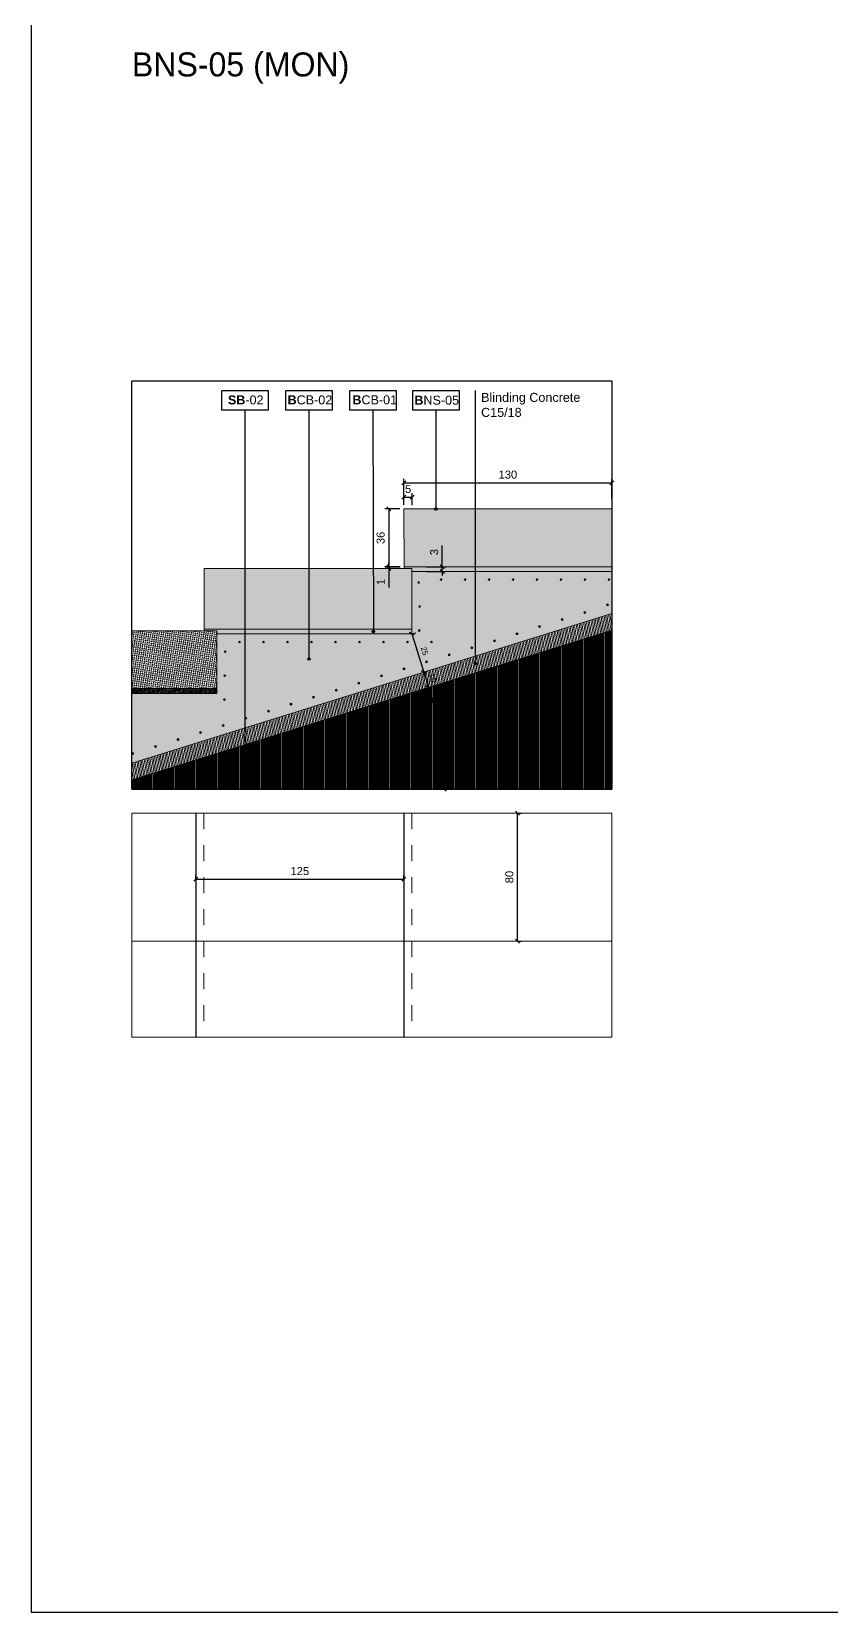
# Model space of a CAD drawing. Header units: metres. Extents: x -325 to 301, y -147 to 149.
# Drawn here: x 240.92 to 245.92, y 103.46 to 113.33 of the extents above; entities that cross this region are included whole.
import ezdxf

# ---------------------------------------------------------------- set-up
doc = ezdxf.new("R2010")
doc.units = ezdxf.units.M
doc.linetypes.add('HIDDEN', pattern=[0.375, 0.25, -0.125])
doc.layers.get('Defpoints').update_dxf_attribs({"lineweight": 13})
doc.layers.add('-aux', color=50, linetype='Continuous', plot=False)
doc.layers.add('02-L-AUX', color=2, linetype='Continuous', plot=False)
doc.layers.add('0-TX-1_25', color=7, linetype='Continuous', true_color=0x3f4f7f)
doc.layers.add('EIT_3 TR sorra', color=7, linetype='Continuous', true_color=0xd8ceb0)
for name, color, linetype, lineweight, true_color in [('02-L-Joints-Paviment_07_Natural Stone', 7, 'Continuous', 5, 0x998833), ('03-TR-Paviment_08_Natural Stone Bleachers', 7, 'Continuous', 5, 0xafad9d), ('3-TR tot_u', 7, 'Continuous', 5, 0x787878)]:
    doc.layers.add(name, color=color, linetype=linetype, lineweight=lineweight, true_color=true_color)
for name, color, linetype in [('02-L-Stair-Terraces', 6, 'Continuous'), ('A-KEYPLAN_HATCH', 7, 'Continuous'), ('A_TEXT_2', 7, 'Continuous'), ('EIT_0 Llegenda', 7, 'Continuous')]:
    doc.layers.add(name, color=color, linetype=linetype)
for name, color, linetype, lineweight in [('1-CM', 7, 'Continuous', 0), ('2-L-Projecció', 252, 'Continuous', 0), ('2-L-secció', 1, 'Continuous', 0), ('2-metall', 5, 'Continuous', 0), ('3-TR Formigó', 252, 'Continuous', 0), ('3-TR Seleccionat', 44, 'Continuous', 0)]:
    doc.layers.add(name, color=color, linetype=linetype, lineweight=lineweight)
doc.styles.get("Standard").update_dxf_attribs({"font": 'arial.ttf'})
doc.styles.add('x-llegenda materials$0$ENGRAVERS', font='TT0586M.TTF')
doc.dimstyles.new('ISO-25', dxfattribs={"dimtxt": 0.1, "dimasz": 0.1, "dimexe": 0.1, "dimexo": 0.1, "dimgap": 0.1, "dimtad": 1, "dimdec": 0, "dimlfac": 100, "dimzin": 9, "dimtxsty": 'Standard', "dimblk": 'OBLIQUE', "dimcen": 0.1, "dimadec": 0, "dimazin": 0, "dimtfac": 1, "dimtdec": 0, "dimtmove": 0, "dimatfit": 3, "dimldrblk": 'OBLIQUE', "dimfxl": 1, "dimarcsym": 0})

# ---------------------------------------------------------------- blocks, each defined once
blk = doc.blocks.new('_Oblique')
at = {"color": 0, "lineweight": -2}
blk.add_line((-0.5, -0.5), (0.5, 0.5), dxfattribs=at)
blk = doc.blocks.new('*D850')
at = {"layer": '0-TX-1_25', "color": 0, "lineweight": -2, "transparency": 16777216}
for p, q in [((243.2503, 110.3766), (243.2503, 110.4511)), ((243.3016, 110.3761), (243.3016, 110.4511)), ((243.2503, 110.4261), (243.3016, 110.4261))]:
    blk.add_line(p, q, dxfattribs=at)
at = {"layer": 'Defpoints', "color": 0, "transparency": 16777216}
for p in [(243.2503, 110.3516), (243.3016, 110.4261), (243.3016, 110.3511)]:
    blk.add_point(p, dxfattribs=at)
at = {"layer": '0-TX-1_25', "color": 0, "lineweight": -2, "transparency": 16777216, "xscale": 0.025, "yscale": 0.025, "zscale": 0.025, "rotation": 180}
blk.add_blockref('_Oblique', (243.2503, 110.4261), dxfattribs=at)
at = {"layer": '0-TX-1_25', "color": 0, "lineweight": -2, "transparency": 16777216, "xscale": 0.025, "yscale": 0.025, "zscale": 0.025}
blk.add_blockref('_Oblique', (243.3016, 110.4261), dxfattribs=at)
at = {"layer": '0-TX-1_25', "color": 0, "transparency": 16777216, "insert": (243.2759, 110.4765), "char_height": 0.05, "attachment_point": 5}
blk.add_mtext('5', dxfattribs=at)
blk = doc.blocks.new('*D851')
at = {"layer": '0-TX-1_25', "color": 0, "lineweight": -2, "transparency": 16777216}
for p, q in [((243.2253, 110.3516), (243.13, 110.3516)), ((243.155, 110.3516), (243.155, 109.9903)), ((243.2253, 109.9903), (243.13, 109.9903))]:
    blk.add_line(p, q, dxfattribs=at)
at = {"layer": 'Defpoints', "color": 0, "transparency": 16777216}
for p in [(243.2503, 110.3516), (243.155, 109.9903), (243.2503, 109.9903)]:
    blk.add_point(p, dxfattribs=at)
at = {"layer": '0-TX-1_25', "color": 0, "lineweight": -2, "transparency": 16777216, "xscale": 0.025, "yscale": 0.025, "zscale": 0.025}
for p, rotation in [((243.155, 110.3516), 90), ((243.155, 109.9903), 270)]:
    blk.add_blockref('_Oblique', p, dxfattribs=dict(at, rotation=rotation))
at = {"layer": '0-TX-1_25', "color": 0, "transparency": 16777216, "insert": (243.1044, 110.171), "char_height": 0.05, "attachment_point": 5, "rotation": 90}
blk.add_mtext('36', dxfattribs=at)
blk = doc.blocks.new('*D852')
at = {"layer": '0-TX-1_25', "color": 0, "lineweight": -2, "transparency": 16777216}
for p, q in [((243.2254, 109.9903), (243.13, 109.9903)), ((243.2254, 109.9803), (243.13, 109.9803)), ((243.155, 109.9903), (243.155, 110.0153)), ((243.155, 109.9903), (243.155, 109.9803)), ((243.155, 109.9803), (243.155, 109.8619))]:
    blk.add_line(p, q, dxfattribs=at)
at = {"layer": 'Defpoints', "color": 0, "transparency": 16777216}
for p in [(243.155, 109.9803), (243.2504, 109.9903), (243.2504, 109.9803)]:
    blk.add_point(p, dxfattribs=at)
at = {"layer": '0-TX-1_25', "color": 0, "lineweight": -2, "transparency": 16777216, "xscale": 0.025, "yscale": 0.025, "zscale": 0.025}
for p, rotation in [((243.155, 109.9903), 270), ((243.155, 109.9803), 90)]:
    blk.add_blockref('_Oblique', p, dxfattribs=dict(at, rotation=rotation))
at = {"layer": '0-TX-1_25', "color": 0, "transparency": 16777216, "insert": (243.1049, 109.8961), "char_height": 0.05, "attachment_point": 5, "rotation": 90}
blk.add_mtext('1', dxfattribs=at)
blk = doc.blocks.new('*D853')
at = {"layer": '0-TX-1_25', "color": 0, "lineweight": -2, "transparency": 16777216}
for p, q in [((243.3003, 109.5709), (243.3241, 109.5783)), ((243.3003, 109.5709), (243.3747, 109.3322)), ((243.3747, 109.3322), (243.3986, 109.3396))]:
    blk.add_line(p, q, dxfattribs=at)
at = {"layer": 'Defpoints', "color": 0, "transparency": 16777216}
for p in [(243.3003, 109.5709), (243.3747, 109.3322), (243.3747, 109.3322)]:
    blk.add_point(p, dxfattribs=at)
at = {"layer": '0-TX-1_25', "color": 0, "lineweight": -2, "transparency": 16777216, "xscale": 0.025, "yscale": 0.025, "zscale": 0.025}
for p, rotation in [((243.3003, 109.5709), 107.3207628061981), ((243.3747, 109.3322), 287.3207628061982)]:
    blk.add_blockref('_Oblique', p, dxfattribs=dict(at, rotation=rotation))
at = {"layer": '0-TX-1_25', "color": 0, "transparency": 16777216, "insert": (243.3784, 109.4643), "char_height": 0.035, "attachment_point": 5, "rotation": 287.32076}
blk.add_mtext('25', dxfattribs=at)
blk = doc.blocks.new('Rodó Metàlic 12 mm')
at = {"layer": '2-metall'}
h = blk.add_hatch(color=256, dxfattribs=at)
h.dxf.hatch_style = 1
edge = h.paths.add_edge_path()
edge.add_arc((0, 0), 0.006, 0, 360)
blk.add_circle((0, 0), 0.006, dxfattribs=at)
blk = doc.blocks.new('*U845')
at = {"layer": '2-metall'}
blk.add_blockref('Rodó Metàlic 12 mm', (0.0258, 0.006), dxfattribs=at)
blk = doc.blocks.new('*U846')
at = {"layer": '2-metall', "color": 0, "linetype": 'ByBlock', "lineweight": -2, "transparency": 16777216}
blk.add_blockref('*U845', (254.463, 148.0938), dxfattribs=at)
for p, rotation in [((254.605, 148.0541), 342.6792371938009), ((254.7463, 148.0101), 342.6792371938009), ((254.8876, 147.966), 342.6792371938009), ((255.0289, 147.9219), 342.6792371938009), ((255.1702, 147.8779), 342.6792371938009), ((255.3115, 147.8338), 342.6792371938009), ((255.4528, 147.7897), 342.6792371938009), ((255.5941, 147.7457), 342.6792371938009), ((255.7353, 147.7016), 342.6792371938009), ((255.8766, 147.6576), 342.6792371938009), ((256.0179, 147.6135), 342.6792371938009), ((256.1592, 147.5694), 342.6792371938009), ((256.3005, 147.5254), 342.6792371938009), ((256.4418, 147.4813), 342.6792371938009), ((256.5831, 147.4372), 342.6792371938009), ((256.7244, 147.3932), 342.6792371938009), ((256.8657, 147.3491), 342.6792371938009), ((257.0069, 147.3051), 342.6792371938009), ((257.1482, 147.261), 342.6792371938008), ((257.2895, 147.2169), 342.6792371938008), ((257.4308, 147.1729), 342.6792371938008)]:
    blk.add_blockref('*U845', p, dxfattribs=dict(at, rotation=rotation))
blk = doc.blocks.new('Rodó Metàlic 5mm')
at = {"layer": '2-metall'}
h = blk.add_hatch(color=256, dxfattribs=at)
h.dxf.hatch_style = 1
edge = h.paths.add_edge_path()
edge.add_arc((0, 0), 0.005, 0, 360)
blk.add_circle((0, 0), 0.005, dxfattribs=at)
blk = doc.blocks.new('*U847')
at = {"layer": '2-metall', "rotation": 0.3456669033697483}
blk.add_blockref('Rodó Metàlic 5mm', (0.0174, -0.0046), dxfattribs=at)
blk = doc.blocks.new('*U848')
at = {"layer": '2-metall', "color": 0, "linetype": 'ByBlock', "lineweight": -2, "transparency": 16777216}
for p, rotation in [((56.6714, 51.8879), 359.6543330966298), ((56.8214, 51.887), 359.6543330966298), ((56.9714, 51.8861), 359.6543330966298), ((57.1214, 51.8852), 359.6543330966298), ((57.2714, 51.8843), 359.6543330966298), ((57.4214, 51.8834), 359.6543330966298), ((57.5714, 51.8825), 359.6543330966298), ((57.7214, 51.8816), 359.6543330966298), ((57.8696, 51.8743), 312.329255544716), ((57.8761, 51.7256), 270.5427349470208), ((57.8775, 51.5756), 270.5427349470208)]:
    blk.add_blockref('*U847', p, dxfattribs=dict(at, rotation=rotation))
blk = doc.blocks.new('*U849')
at = {"layer": '2-metall', "rotation": 0.3456669033697483}
blk.add_blockref('Rodó Metàlic 5mm', (0.0174, -0.0046), dxfattribs=at)
blk = doc.blocks.new('*U844')
at = {"layer": '2-metall', "color": 0, "linetype": 'ByBlock', "lineweight": -2, "transparency": 16777216}
for p, rotation in [((56.5637, 51.8886), 359.654333090681), ((56.7137, 51.8877), 359.654333090681), ((56.8637, 51.8868), 359.654333090681), ((57.0137, 51.8859), 359.654333090681), ((57.1637, 51.885), 359.654333090681), ((57.3137, 51.8841), 359.654333090681), ((57.4637, 51.8832), 359.654333090681), ((57.6137, 51.8823), 359.654333090681), ((57.7637, 51.8814), 359.654333090681), ((57.875, 51.8333), 270.5427349470188), ((57.8765, 51.6834), 270.5427349470188), ((57.8779, 51.5334), 270.5427349470188)]:
    blk.add_blockref('*U849', p, dxfattribs=dict(at, rotation=rotation))
blk = doc.blocks.new('hatch keyplan 2')
at = {"layer": 'A-KEYPLAN_HATCH'}
blk.add_lwpolyline([(0, 0.00548), (0.01287, 0.00548), (0.01287, 0), (0, 0)], close=True, dxfattribs=at)
blk = doc.blocks.new('hatch keyplan')
at = {"layer": 'A-KEYPLAN_HATCH'}
blk.add_blockref('hatch keyplan 2', (1.43058, 0.85215), dxfattribs=at)
blk = doc.blocks.new('SB-02')
at = {"layer": 'A-KEYPLAN_HATCH'}
blk.add_blockref('hatch keyplan', (-1.43058, -0.85215), dxfattribs=at)
at = {"layer": 'A_TEXT_2', "insert": (-0.0008, 0.00408), "char_height": 0.0025, "attachment_point": 1}
blk.add_mtext_dynamic_manual_height_columns('\\pi0.00249;{\\fArial|b1|i0|c0|p34;SB}-02', width=0.0145619, gutter_width=0.015, heights=[0], dxfattribs=at)
blk = doc.blocks.new('B-CB01')
at = {"layer": 'A-KEYPLAN_HATCH'}
blk.add_blockref('hatch keyplan', (-1.43058, -0.85215), dxfattribs=at)
at = {"layer": 'A_TEXT_2', "insert": (-0.0008, 0.00411), "char_height": 0.0025, "attachment_point": 1}
blk.add_mtext_dynamic_manual_height_columns('\\pi0.00152;{\\fArial|b1|i0|c0|p34;B}CB-01', width=0.0145619, gutter_width=0.015, heights=[0], dxfattribs=at)
blk = doc.blocks.new('B-CB02')
at = {"layer": 'A-KEYPLAN_HATCH'}
blk.add_blockref('hatch keyplan', (-1.43058, -0.85215), dxfattribs=at)
at = {"layer": 'A_TEXT_2', "insert": (-0.0008, 0.00409), "char_height": 0.0025, "attachment_point": 1}
blk.add_mtext_dynamic_manual_height_columns('\\pi0.00129;{\\fArial|b1|i0|c0|p34;B}CB-02', width=0.0145619, gutter_width=0.015, heights=[0], dxfattribs=at)
blk = doc.blocks.new('*D854')
at = {"layer": '0-TX-1_25', "color": 0, "lineweight": -2, "transparency": 16777216}
for p, q in [((243.2503, 110.4156), (243.2503, 110.5406)), ((244.5491, 110.4156), (244.5491, 110.5406)), ((243.2503, 110.5156), (244.5491, 110.5156))]:
    blk.add_line(p, q, dxfattribs=at)
at = {"layer": 'Defpoints', "color": 0, "transparency": 16777216}
for p in [(244.5491, 110.5156), (243.2503, 110.3516), (244.5491, 110.3516)]:
    blk.add_point(p, dxfattribs=at)
at = {"layer": '0-TX-1_25', "color": 0, "lineweight": -2, "transparency": 16777216, "xscale": 0.025, "yscale": 0.025, "zscale": 0.025, "rotation": 180}
blk.add_blockref('_Oblique', (243.2503, 110.5156), dxfattribs=at)
at = {"layer": '0-TX-1_25', "color": 0, "lineweight": -2, "transparency": 16777216, "xscale": 0.025, "yscale": 0.025, "zscale": 0.025}
blk.add_blockref('_Oblique', (244.5491, 110.5156), dxfattribs=at)
at = {"layer": '0-TX-1_25', "color": 0, "transparency": 16777216, "insert": (243.8997, 110.5661), "char_height": 0.05, "attachment_point": 5}
blk.add_mtext('130', dxfattribs=at)
blk = doc.blocks.new('POINT')
at = {"layer": '0-TX-1_25'}
h = blk.add_hatch(dxfattribs=at)
h.set_pattern_fill('ANGLE', color=256)
h.set_pattern_definition([(0, (-83.747, -12.726), (0, 6.985), [5.08, -1.905]), (90, (-83.747, -12.726), (-6.985, 4e-16), [5.08, -1.905])])
edge = h.paths.add_edge_path()
edge.add_arc((0, 0), 0.0075, 0, 360)
h = blk.add_hatch(color=256, dxfattribs=at)
h.dxf.hatch_style = 1
edge = h.paths.add_edge_path()
edge.add_arc((0, 0), 0.0075, 0, 360)
blk.add_circle((0, 0), 0.0075, dxfattribs=at)
blk = doc.blocks.new('*D855')
at = {"layer": '0-TX-1_25', "color": 0, "lineweight": -2, "transparency": 16777216}
for p, q in [((243.4897, 109.9903), (243.4897, 110.1231)), ((243.3897, 109.9903), (243.5147, 109.9903)), ((243.3897, 109.9603), (243.5147, 109.9603)), ((243.4897, 109.9603), (243.4897, 109.9903)), ((243.4897, 109.9603), (243.4897, 109.9353))]:
    blk.add_line(p, q, dxfattribs=at)
at = {"layer": 'Defpoints', "color": 0, "transparency": 16777216}
for p in [(243.3003, 109.9903), (243.3003, 109.9603), (243.4897, 109.9903)]:
    blk.add_point(p, dxfattribs=at)
at = {"layer": '0-TX-1_25', "color": 0, "lineweight": -2, "transparency": 16777216, "xscale": 0.025, "yscale": 0.025, "zscale": 0.025}
for p, rotation in [((243.4897, 109.9903), 270), ((243.4897, 109.9603), 90)]:
    blk.add_blockref('_Oblique', p, dxfattribs=dict(at, rotation=rotation))
at = {"layer": '0-TX-1_25', "color": 0, "transparency": 16777216, "insert": (243.4391, 110.0817), "char_height": 0.05, "attachment_point": 5, "rotation": 90}
blk.add_mtext('3', dxfattribs=at)
blk = doc.blocks.new('*D857')
at = {"layer": '0-TX-1_25', "color": 0, "lineweight": -2, "transparency": 16777216}
for p, q in [((241.9491, 108.0383), (241.9491, 108.0633)), ((241.9491, 108.0383), (243.2491, 108.0383)), ((243.2491, 108.0383), (243.2491, 108.0633))]:
    blk.add_line(p, q, dxfattribs=at)
at = {"layer": 'Defpoints', "color": 0, "transparency": 16777216}
for p in [(241.9491, 108.0383), (243.2491, 108.0383), (243.2491, 108.0383)]:
    blk.add_point(p, dxfattribs=at)
at = {"layer": '0-TX-1_25', "color": 0, "lineweight": -2, "transparency": 16777216, "xscale": 0.025, "yscale": 0.025, "zscale": 0.025, "rotation": 180}
blk.add_blockref('_Oblique', (241.9491, 108.0383), dxfattribs=at)
at = {"layer": '0-TX-1_25', "color": 0, "lineweight": -2, "transparency": 16777216, "xscale": 0.025, "yscale": 0.025, "zscale": 0.025}
blk.add_blockref('_Oblique', (243.2491, 108.0383), dxfattribs=at)
at = {"layer": '0-TX-1_25', "color": 0, "transparency": 16777216, "insert": (242.5991, 108.0888), "char_height": 0.05, "attachment_point": 5}
blk.add_mtext('125', dxfattribs=at)
blk = doc.blocks.new('*D858')
at = {"layer": '0-TX-1_25', "color": 0, "lineweight": -2, "transparency": 16777216}
for p, q in [((243.9597, 108.4516), (243.9847, 108.4516)), ((243.9597, 107.6516), (243.9597, 108.4516)), ((243.9597, 107.6516), (243.9847, 107.6516))]:
    blk.add_line(p, q, dxfattribs=at)
at = {"layer": 'Defpoints', "color": 0, "transparency": 16777216}
for p in [(243.9597, 108.4516), (243.9597, 108.4516), (243.9597, 107.6516)]:
    blk.add_point(p, dxfattribs=at)
at = {"layer": '0-TX-1_25', "color": 0, "lineweight": -2, "transparency": 16777216, "xscale": 0.025, "yscale": 0.025, "zscale": 0.025}
for p, rotation in [((243.9597, 108.4516), 90), ((243.9597, 107.6516), 270)]:
    blk.add_blockref('_Oblique', p, dxfattribs=dict(at, rotation=rotation))
at = {"layer": '0-TX-1_25', "color": 0, "transparency": 16777216, "insert": (243.9092, 108.0516), "char_height": 0.05, "attachment_point": 5, "rotation": 90}
blk.add_mtext('80', dxfattribs=at)
blk = doc.blocks.new('B05')
at = {"layer": 'A-KEYPLAN_HATCH'}
blk.add_blockref('hatch keyplan', (-1.42958, -0.85215), dxfattribs=at)
at = {"layer": 'A_TEXT_2', "insert": (0.0002, 0.00401), "char_height": 0.0025, "attachment_point": 1}
blk.add_mtext_dynamic_manual_height_columns('\\pi0.00127;{\\fArial|b1|i0|c0|p34;B}NS-05', width=0.0145619, gutter_width=0.015, heights=[0], dxfattribs=at)
blk = doc.blocks.new('*D2786')
at = {"layer": '0-TX-1_25', "color": 0, "lineweight": -2, "transparency": 16777216}
for p, q in [((243.3747, 109.3322), (243.3986, 109.3396)), ((243.3747, 109.3322), (243.4045, 109.2367)), ((243.4045, 109.2367), (243.4283, 109.2442))]:
    blk.add_line(p, q, dxfattribs=at)
at = {"layer": 'Defpoints', "color": 0, "transparency": 16777216}
for p in [(243.3747, 109.3322), (243.4045, 109.2367), (243.4045, 109.2367)]:
    blk.add_point(p, dxfattribs=at)
at = {"layer": '0-TX-1_25', "color": 0, "lineweight": -2, "transparency": 16777216, "xscale": 0.025, "yscale": 0.025, "zscale": 0.025}
for p, rotation in [((243.3747, 109.3322), 107.3207628062008), ((243.4045, 109.2367), 287.3207628062007)]:
    blk.add_blockref('_Oblique', p, dxfattribs=dict(at, rotation=rotation))
at = {"layer": '0-TX-1_25', "color": 0, "transparency": 16777216, "insert": (243.4305, 109.2972), "char_height": 0.035, "attachment_point": 5, "rotation": 287.32076}
blk.add_mtext('10', dxfattribs=at)
blk = doc.blocks.new('*D2787')
at = {"layer": '0-TX-1_25', "color": 0, "lineweight": -2, "transparency": 16777216}
blk.add_arc((241.3679, 108.6016), 2.1333, 0, 17.32076, dxfattribs=at)
at = {"layer": 'Defpoints', "color": 0, "transparency": 16777216}
for p in [(244.5491, 109.5937), (243.4904, 108.8162), (241.5491, 108.6581), (241.5491, 108.6016), (244.5491, 108.6016)]:
    blk.add_point(p, dxfattribs=at)
at = {"layer": '0-TX-1_25', "color": 0, "lineweight": -2, "transparency": 16777216, "xscale": 0.025, "yscale": 0.025, "zscale": 0.025}
for p, rotation in [((243.4045, 109.2367), 107.3207628061993), ((243.5012, 108.6016), 270.0000000000003)]:
    blk.add_blockref('_Oblique', p, dxfattribs=dict(at, rotation=rotation))
at = {"layer": '0-TX-1_25', "color": 0, "transparency": 16777216, "insert": (243.519, 108.9292), "char_height": 0.035, "attachment_point": 5, "rotation": 278.66038}
blk.add_mtext('17°', dxfattribs=at)

msp = doc.modelspace()

# ---------------------------------------------------------------- hatches: boundary and pattern name
at = {"layer": '03-TR-Paviment_08_Natural Stone Bleachers'}
h = msp.add_hatch(dxfattribs=at)
h.set_pattern_fill('DASH', color=256, scale=0.002611, angle=233, style=0, double=1)
h.set_pattern_definition([(233, (91.493002, -14.834759), (0.0016315323, -0.0116089556), [0.0082894435, -0.0082894435])])
h.paths.add_polyline_path([(244.5491, 110.3516), (244.5491, 109.9903), (243.2503, 109.9903), (243.2503, 110.3516)])
h = msp.add_hatch(dxfattribs=at)
h.set_pattern_fill('DASH', color=256, scale=0.002611, angle=233, style=0, double=1)
h.set_pattern_definition([(233, (92.741839, -15.206058), (0.0016315323, -0.0116089556), [0.0082894435, -0.0082894435])])
h.paths.add_polyline_path([(243.3003, 109.9803), (243.3003, 109.6009), (242.0014, 109.6009), (242.0014, 109.9803)])
h = msp.add_hatch(dxfattribs=at)
h.set_pattern_fill('DASH', color=256, scale=0.002611, angle=233, style=0, double=1)
h.set_pattern_definition([(233, (89.0238545, -15.595509), (0.0016315323, -0.0116089556), [0.0082894435, -0.0082894435])])
h.paths.add_polyline_path([(241.5491, 109.5909), (241.5491, 109.2296), (242.08, 109.2296), (242.08, 109.5909)])
at = {"layer": '3-TR Formigó'}
h = msp.add_hatch(dxfattribs=at)
h.set_pattern_fill('ANSI31', color=256, scale=0.003, angle=234.17524)
h.set_pattern_definition([(279.175244, (32.340162, 65.066927), (0.00940313004, 0.0015188056), [])])
h.paths.add_polyline_path([(244.5491, 109.5937), (244.5491, 109.6984), (241.5492, 108.7628), (241.5491, 108.6581)])
at = {"layer": '3-TR Seleccionat'}
h = msp.add_hatch(dxfattribs=at)
h.set_pattern_fill('ANSI31', color=256, scale=0.002, angle=45)
h.set_pattern_definition([(90, (-9.427443, -35.513769), (-0.00635, 0), [])])
h.paths.add_polyline_path([(244.5491, 109.5937), (241.5491, 108.6581), (241.5491, 108.6016), (244.5491, 108.6016)])
at = {"layer": '3-TR tot_u'}
h = msp.add_hatch(dxfattribs=at)
h.set_pattern_fill('AR-CONC', color=256, scale=0.0002, angle=90.26641)
h.set_pattern_definition([(140.2664143104, (270151.576905, -738347.852246), (0.0030183585511, 0.0364513625844), [0.00381, -0.04191]), (85.2664143104, (270151.576905, -738347.852246), (-0.0381781810675, -0.0072262829332), [0.003048, -0.033528116834]), (190.7178590104, (270151.577156, -738347.849208), (-0.0351598209585, 0.0292250795622), [0.00323800176, -0.03561804892]), (136.4506143104, (270151.566745, -738347.852293), (0.0081562825582, 0.0542543196878), [0.005715, -0.062865]), (186.9019719204, (270151.567424, -738347.84777), (-0.049705465848, 0.047250217616), [0.004857004628, -0.053427121632]), (81.45056548, (270151.566745, -738347.852293), (-0.0497054658455, 0.0472502176188), [0.004571993414, -0.050291946384]), (111.2664143104, (270151.56926, -738347.8472), (0.0203118235131, 0.0304176527954), [0.00381, -0.04191]), (56.2664143104, (270151.56926, -738347.8472), (-0.0368946682902, 0.0121889849718), [0.003048, -0.033528]), (161.7178593104, (270151.570954, -738347.844666), (-0.016582844967, 0.0426066376987), [0.00323800176, -0.03561798752]), (127.7664143104, (270151.576905, -738347.852246), (-0.0169136972324, 0.00053908133522), [0, -0.0331216, 0, -0.034036, 0, -0.033655]), (97.7664143104, (270151.576905, -738347.852246), (-0.02009803784808, 0.0132706243038), [0, -0.0194056, 0, -0.0323596, 0, -0.012827]), (57.7664143104, (270151.576957, -738347.863574), (0.00101964285024, 0.02712315336895), [0, -0.0127, 0, -0.039624, 0, -0.052578]), (47.7664143104, (270151.57698, -738347.868654), (-0.0052229971542, 0.0296018704426), [0, -0.01651, 0, -0.0263144, 0, -0.037338])])
h.paths.add_polyline_path([(244.5491, 109.6984), (244.5491, 109.9603), (243.3003, 109.9603), (243.3003, 109.5709), (242.0803, 109.5709), (242.08, 109.1996), (241.5491, 109.1996), (241.5491, 108.7629)])
at = {"layer": 'EIT_3 TR sorra'}
h = msp.add_hatch(dxfattribs=at)
h.set_pattern_fill('ANSI36', color=256, scale=0.002552, angle=-0.56745, style=0, double=1)
h.set_pattern_definition([(44.43255, (240.620263, 114.004942), (0.004452031, 0.015709518), [0.020252618, -0.004050524, 0, -0.004050524])])
h.paths.add_polyline_path([(244.5491, 109.9903), (244.5491, 109.9603), (243.3003, 109.9603), (243.3003, 109.9796), (243.2503, 109.9803), (243.2503, 109.9903)])
h = msp.add_hatch(dxfattribs=at)
h.set_pattern_fill('ANSI36', color=256, scale=0.002552, angle=-0.56745, style=0, double=1)
h.set_pattern_definition([(44.43255, (241.8691, 113.633643), (0.004452031, 0.015709518), [0.020252618, -0.004050524, 0, -0.004050524])])
h.paths.add_polyline_path([(243.3003, 109.6009), (243.3003, 109.5709), (242.0803, 109.5709), (242.08, 109.5909), (242.0014, 109.5909), (242.0014, 109.6009)])
h = msp.add_hatch(dxfattribs=at)
h.set_pattern_fill('ANSI36', color=256, scale=0.002552, angle=-0.56745, style=0, double=1)
h.set_pattern_definition([(44.43255, (238.151115, 113.244192), (0.004452031, 0.015709518), [0.020252618, -0.004050524, 0, -0.004050524])])
h.paths.add_polyline_path([(241.5491, 109.2296), (241.5491, 109.1996), (242.08, 109.1996), (242.08, 109.2296)])

# ---------------------------------------------------------------- linework, layer by layer
at = {"layer": '-aux'}
msp.add_lwpolyline([(240.9223, 113.4567), (250.9223, 113.4567), (250.9223, 103.4567), (240.9223, 103.4567)], close=True, dxfattribs=at)
msp.add_lwpolyline([(241.5491, 108.6016), (241.5491, 111.1516), (244.5491, 111.1516), (244.5491, 108.6016)], dxfattribs=at)
at = {"layer": '0-TX-1_25'}
for points in [[(243.6977, 109.3852), (243.6977, 111.0927)], [(242.2563, 110.9695), (242.2563, 108.7822)], [(242.6563, 110.9695), (242.6563, 109.4136)], [(243.0563, 110.9695), (243.0591, 109.586)], [(243.4494, 110.9695), (243.4494, 110.3516)]]:
    msp.add_lwpolyline(points, dxfattribs=at)
at = {"layer": '02-L-AUX'}
msp.add_lwpolyline([(241.5491, 108.6016), (244.5491, 108.6016)], dxfattribs=at)
at = {"layer": '02-L-Joints-Paviment_07_Natural Stone'}
msp.add_lwpolyline([(241.5491, 107.6516), (244.5491, 107.6516)], dxfattribs=at)
at = {"layer": '02-L-Stair-Terraces'}
for points in [[(241.9491, 108.4516), (241.9491, 107.0516)], [(243.2491, 108.4516), (243.2491, 107.0516)]]:
    msp.add_lwpolyline(points, dxfattribs=at)
at = {"layer": '1-CM'}
for p, q in [((244.5491, 110.3516), (243.2503, 110.3516)), ((243.2503, 110.3516), (243.2504, 109.9803)), ((244.5491, 109.9807), (244.5491, 110.3516)), ((243.2503, 109.9903), (244.5491, 109.9903)), ((242.08, 109.5909), (241.5491, 109.5909)), ((242.0014, 109.6243), (242.0014, 109.5909)), ((241.5491, 109.2296), (242.08, 109.2296))]:
    msp.add_line(p, q, dxfattribs=at)
for points in [[(244.5491, 110.3316), (244.5491, 110.3316), (244.5491, 110.3503), (244.4706, 110.3516)], [(243.3003, 109.6009), (243.3003, 109.9803), (242.0014, 109.9803), (242.0014, 109.6009), (243.3003, 109.6009), (243.3003, 109.5709), (242.0803, 109.5709)], [(244.5491, 109.9903), (244.5491, 109.9603), (243.3003, 109.9603)], [(244.5491, 109.6984), (241.5491, 108.7629)], [(244.5491, 109.5937), (241.5491, 108.6581)], [(242.08, 109.5909), (242.08, 109.2296)], [(242.08, 109.2296), (242.08, 109.1996), (241.5491, 109.1996)]]:
    msp.add_lwpolyline(points, dxfattribs=at)
at = {"layer": '2-L-Projecció', "linetype": 'HIDDEN', "ltscale": 0.25}
for points in [[(241.9991, 108.4516), (241.9991, 107.0516)], [(243.2991, 108.4516), (243.2991, 107.0516)]]:
    msp.add_lwpolyline(points, dxfattribs=at)
at = {"layer": '2-L-secció'}
for p, q in [((244.5491, 110.3516), (244.5491, 108.6016)), ((241.5491, 109.5909), (241.5491, 108.6016))]:
    msp.add_line(p, q, dxfattribs=at)
msp.add_lwpolyline([(241.5491, 108.4516), (244.5491, 108.4516), (244.5491, 107.0516), (241.5491, 107.0516)], close=True, dxfattribs=at)

# ---------------------------------------------------------------- block references
at = {"layer": '0-TX-1_25', "xscale": 22.5, "yscale": 22.5, "zscale": 22.5}
for name, p in [('SB-02', (242.1115, 110.9695)), ('B-CB02', (242.5115, 110.9695)), ('B-CB01', (242.9115, 110.9695))]:
    msp.add_blockref(name, p, dxfattribs=at)
at = {"layer": '0-TX-1_25'}
for p in [(243.4494, 110.3516), (243.0591, 109.586), (242.6563, 109.4136), (243.6977, 109.3852), (242.2563, 108.7822)]:
    msp.add_blockref('POINT', p, dxfattribs=at)
at = {"layer": '2-metall', "xscale": -1, "rotation": 359.6543329796252}
for name, p in [('*U848', (300.9065, 57.6857)), ('*U844', (299.6892, 57.2963))]:
    msp.add_blockref(name, p, dxfattribs=at)
at = {"layer": '2-metall', "xscale": -1}
msp.add_blockref('*U846', (499.0121, -38.3476), dxfattribs=at)
at = {"layer": 'A-KEYPLAN_HATCH', "xscale": 22.49999999999972, "yscale": 22.49999999999972, "zscale": 22.49999999999972}
msp.add_blockref('B05', (243.2821, 110.9695), dxfattribs=at)

# ---------------------------------------------------------------- texts
at = {"layer": '0-TX-1_25', "insert": (243.7324, 111.0772), "char_height": 0.05625, "attachment_point": 1}
msp.add_mtext_dynamic_manual_height_columns('Blinding Concrete\\PC15/18', width=0.647344, gutter_width=12.5, heights=[0], dxfattribs=at)
at = {"layer": 'EIT_0 Llegenda', "insert": (241.5491, 113.2045), "char_height": 0.15, "width": 19.210099, "attachment_point": 1, "style": 'x-llegenda materials$0$ENGRAVERS'}
msp.add_mtext('BNS-05 (MON)', dxfattribs=at)

# ---------------------------------------------------------------- dimensions: what is measured, and where the dimension line sits
at = {"layer": '0-TX-1_25'}
dim = msp.add_linear_dim(base=(244.5491, 110.5156), p1=(243.2503, 110.3516), p2=(244.5491, 110.3516), dimstyle='ISO-25', override={"dimtxt": 0.05, "dimasz": 0.025, "dimexe": 0.025, "dimexo": 0.025, "dimgap": 0.025, "dimblk1": 'Oblique', "dimblk2": 'Oblique', "dimsah": 1, "dimfxl": 0.1, "dimfxlon": 1, "dimarcsym": 1}, dxfattribs=at)
dim.commit()
dim.dimension.update_dxf_attribs({"geometry": '*D854', "text_midpoint": (243.8997, 110.5661)})
for base, p1, p2, angle, picture, middle in [((243.3016, 110.4261), (243.2503, 110.3516), (243.3016, 110.3511), 180, '*D850', (243.2759, 110.4261)), ((243.155, 109.9803), (243.2504, 109.9903), (243.2504, 109.9803), 90, '*D852', (243.155, 109.8961))]:
    dim = msp.add_linear_dim(base=base, p1=p1, p2=p2, angle=angle, dimstyle='ISO-25', override={"dimtxt": 0.05, "dimasz": 0.025, "dimexe": 0.025, "dimexo": 0.025, "dimgap": 0.025, "dimblk1": 'Oblique', "dimblk2": 'Oblique', "dimsah": 1, "dimfxl": 0.1, "dimfxlon": 1, "dimarcsym": 1}, dxfattribs=at)
    dim.commit()
    dim.dimension.update_dxf_attribs({"geometry": picture, "text_midpoint": middle, "dimtype": 160})
for base, p1, p2, picture, middle in [((243.155, 109.9903), (243.2503, 110.3516), (243.2503, 109.9903), '*D851', (243.1044, 110.171)), ((243.4897, 109.9903), (243.3003, 109.9603), (243.3003, 109.9903), '*D855', (243.4391, 110.0817)), ((243.9597, 108.4516), (243.9597, 107.6516), (243.9597, 108.4516), '*D858', (243.9092, 108.0516))]:
    dim = msp.add_linear_dim(base=base, p1=p1, p2=p2, angle=90, dimstyle='ISO-25', override={"dimtxt": 0.05, "dimasz": 0.025, "dimexe": 0.025, "dimexo": 0.025, "dimgap": 0.025, "dimblk1": 'Oblique', "dimblk2": 'Oblique', "dimsah": 1, "dimfxl": 0.1, "dimfxlon": 1, "dimarcsym": 1}, dxfattribs=at)
    dim.commit()
    dim.dimension.update_dxf_attribs({"geometry": picture, "text_midpoint": middle})
dim = msp.add_angular_dim_2l(base=(243.4904, 108.8162), line1=((241.5491, 108.6016), (244.5491, 108.6016)), line2=((244.5491, 109.5937), (241.5491, 108.6581)), dimstyle='ISO-25', override={"dimtxt": 0.035, "dimasz": 0.025, "dimexe": 0.025, "dimexo": 0.025, "dimgap": 0.025, "dimblk1": 'Oblique', "dimblk2": 'Oblique', "dimsah": 1, "dimfxl": 0.1, "dimfxlon": 1, "dimarcsym": 1}, dxfattribs=at)
dim.commit()
dim.dimension.update_dxf_attribs({"geometry": '*D2787', "text_midpoint": (243.519, 108.9292)})
for p1, p2, picture, middle in [((243.3003, 109.5709), (243.3747, 109.3322), '*D853', (243.3784, 109.4643)), ((243.3747, 109.3322), (243.4045, 109.2367), '*D2786', (243.4305, 109.2972))]:
    dim = msp.add_aligned_dim(p1=p1, p2=p2, distance=0, dimstyle='ISO-25', override={"dimtxt": 0.035, "dimasz": 0.025, "dimexe": 0.025, "dimexo": 0.025, "dimgap": 0.025, "dimblk1": 'Oblique', "dimblk2": 'Oblique', "dimsah": 1, "dimfxl": 0.1, "dimfxlon": 1, "dimarcsym": 1}, dxfattribs=at)
    dim.commit()
    dim.dimension.update_dxf_attribs({"geometry": picture, "text_midpoint": middle})
dim = msp.add_linear_dim(base=(243.2491, 108.0383), p1=(241.9491, 108.0383), p2=(243.2491, 108.0383), text='125', dimstyle='ISO-25', override={"dimtxt": 0.05, "dimasz": 0.025, "dimexe": 0.025, "dimexo": 0.025, "dimgap": 0.025, "dimblk1": 'Oblique', "dimblk2": 'Oblique', "dimsah": 1, "dimfxl": 0.1, "dimfxlon": 1, "dimarcsym": 1}, dxfattribs=at)
dim.commit()
dim.dimension.update_dxf_attribs({"geometry": '*D857', "text_midpoint": (242.5991, 108.0888)})

doc.saveas('drawing.dxf')
